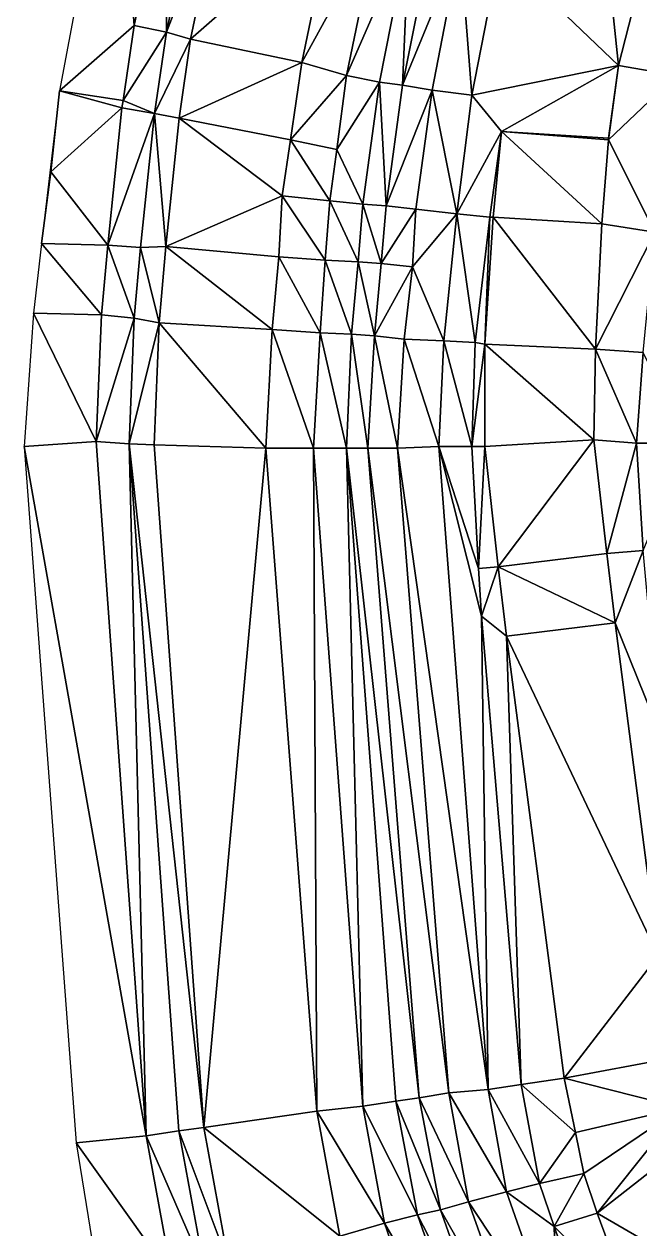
# Model space of a CAD drawing. Header units: millimetres. Extents: x 279405 to 280904, y 534349 to 535918.
# Drawn here: x 279405.2 to 279592, y 534902.3 to 535267.6 of the extents above; entities that cross this region are included whole.
import ezdxf

# ---------------------------------------------------------------- set-up
doc = ezdxf.new("R2010")
doc.units = ezdxf.units.MM
doc.layers.add('Карьер_конец_отработки', color=1, linetype='Continuous')

msp = doc.modelspace()

# ---------------------------------------------------------------- linework, layer by layer
at = {"layer": 'Карьер_конец_отработки', "color": 21, "true_color": 0xff914f}
for points in [[(279438.597428, 535267.132061, 88), (279433.276639, 535339.369632, 109.14), (279415.947726, 535247.3045, 107.5), (279438.597428, 535267.132061, 88)], [(279438.597428, 535267.132061, 88), (279448.183587, 535312.976459, 88), (279433.276639, 535339.369632, 109.14), (279438.597428, 535267.132061, 88)], [(279448.386056, 535265.086895, 88), (279448.183587, 535312.976459, 88), (279438.597428, 535267.132061, 88), (279448.386056, 535265.086895, 88)], [(279448.386056, 535265.086895, 88), (279458.032437, 535311.244373, 88), (279448.183587, 535312.976459, 88), (279448.386056, 535265.086895, 88)], [(279465.376225, 535309.287647, 77.999998), (279458.032437, 535311.244373, 88), (279448.386056, 535265.086895, 88), (279465.376225, 535309.287647, 77.999998)], [(279455.693849, 535262.999744, 77.999998), (279465.376225, 535309.287647, 77.999998), (279448.386056, 535265.086895, 88), (279455.693849, 535262.999744, 77.999998)], [(279498.724118, 535300.84502, 77.999998), (279465.376225, 535309.287647, 77.999998), (279455.693849, 535262.999744, 77.999998), (279498.724118, 535300.84502, 77.999998)], [(279585.500005, 535255.000004, 39.999998), (279598.000005, 535304.000004, 39.999998), (279582.500005, 535284.000004, 39.999998), (279585.500005, 535255.000004, 39.999998)], [(279603.000005, 535252.000004, 9.999998), (279598.000005, 535304.000004, 39.999998), (279585.500005, 535255.000004, 39.999998), (279603.000005, 535252.000004, 9.999998)], [(279489.439145, 535255.886196, 77.999998), (279498.724118, 535300.84502, 77.999998), (279455.693849, 535262.999744, 77.999998), (279489.439145, 535255.886196, 77.999998)], [(279512.499997, 535298.000004, 63.999998), (279498.724118, 535300.84502, 77.999998), (279489.439145, 535255.886196, 77.999998), (279512.499997, 535298.000004, 63.999998)], [(279502.999997, 535252.000004, 63.999998), (279512.499997, 535298.000004, 63.999998), (279489.439145, 535255.886196, 77.999998), (279502.999997, 535252.000004, 63.999998)], [(279521.999997, 535295.500004, 63.999998), (279512.499997, 535298.000004, 63.999998), (279502.999997, 535252.000004, 63.999998), (279521.999997, 535295.500004, 63.999998)], [(279512.999997, 535250.000004, 63.999998), (279521.999997, 535295.500004, 63.999998), (279502.999997, 535252.000004, 63.999998), (279512.999997, 535250.000004, 63.999998)], [(279519.999997, 535249.000004, 51.999998), (279521.999997, 535295.500004, 63.999998), (279512.999997, 535250.000004, 63.999998), (279519.999997, 535249.000004, 51.999998)], [(279528.999997, 535294.000004, 51.999998), (279521.999997, 535295.500004, 63.999998), (279519.999997, 535249.000004, 51.999998), (279528.999997, 535294.000004, 51.999998)], [(279537.500005, 535291.500004, 51.999998), (279528.999997, 535294.000004, 51.999998), (279519.999997, 535249.000004, 51.999998), (279537.500005, 535291.500004, 51.999998)], [(279528.999997, 535247.500004, 51.999998), (279537.500005, 535291.500004, 51.999998), (279519.999997, 535249.000004, 51.999998), (279528.999997, 535247.500004, 51.999998)], [(279541.000005, 535246.000004, 39.999998), (279537.500005, 535291.500004, 51.999998), (279528.999997, 535247.500004, 51.999998), (279541.000005, 535246.000004, 39.999998)], [(279541.000005, 535246.000004, 39.999998), (279549.499974, 535289.499836, 39.999998), (279537.500005, 535291.500004, 51.999998), (279541.000005, 535246.000004, 39.999998)], [(279585.500005, 535255.000004, 39.999998), (279549.499974, 535289.499836, 39.999998), (279541.000005, 535246.000004, 39.999998), (279585.500005, 535255.000004, 39.999998)], [(279585.500005, 535255.000004, 39.999998), (279582.500005, 535284.000004, 39.999998), (279549.499974, 535289.499836, 39.999998), (279585.500005, 535255.000004, 39.999998)], [(279435.237262, 535244.447254, 88), (279438.597428, 535267.132061, 88), (279415.947726, 535247.3045, 107.5), (279435.237262, 535244.447254, 88)], [(279448.386056, 535265.086895, 88), (279438.597428, 535267.132061, 88), (279435.237262, 535244.447254, 88), (279448.386056, 535265.086895, 88)], [(279444.756497, 535240.485225, 88), (279448.386056, 535265.086895, 88), (279435.237262, 535244.447254, 88), (279444.756497, 535240.485225, 88)], [(279455.693849, 535262.999744, 77.999998), (279448.386056, 535265.086895, 88), (279444.756497, 535240.485225, 88), (279455.693849, 535262.999744, 77.999998)], [(279452.220769, 535239.055317, 77.999998), (279455.693849, 535262.999744, 77.999998), (279444.756497, 535240.485225, 88), (279452.220769, 535239.055317, 77.999998)], [(279489.439145, 535255.886196, 77.999998), (279455.693849, 535262.999744, 77.999998), (279452.220769, 535239.055317, 77.999998), (279489.439145, 535255.886196, 77.999998)], [(279485.999997, 535232.500004, 77.999998), (279489.439145, 535255.886196, 77.999998), (279452.220769, 535239.055317, 77.999998), (279485.999997, 535232.500004, 77.999998)], [(279502.999997, 535252.000004, 63.999998), (279489.439145, 535255.886196, 77.999998), (279485.999997, 535232.500004, 77.999998), (279502.999997, 535252.000004, 63.999998)], [(279550.000005, 535235.000004, 39.999998), (279585.500005, 535255.000004, 39.999998), (279541.000005, 535246.000004, 39.999998), (279550.000005, 535235.000004, 39.999998)], [(279582.500005, 535233.000004, 39.999998), (279585.500005, 535255.000004, 39.999998), (279550.000005, 535235.000004, 39.999998), (279582.500005, 535233.000004, 39.999998)], [(279582.500005, 535232.500004, 39.999998), (279585.500005, 535255.000004, 39.999998), (279582.500005, 535233.000004, 39.999998), (279582.500005, 535232.500004, 39.999998)], [(279603.000005, 535252.000004, 9.999998), (279585.500005, 535255.000004, 39.999998), (279582.500005, 535232.500004, 39.999998), (279603.000005, 535252.000004, 9.999998)], [(279500.038487, 535229.492504, 63.999998), (279502.999997, 535252.000004, 63.999998), (279485.999997, 535232.500004, 77.999998), (279500.038487, 535229.492504, 63.999998)], [(279512.999997, 535250.000004, 63.999998), (279502.999997, 535252.000004, 63.999998), (279500.038487, 535229.492504, 63.999998), (279512.999997, 535250.000004, 63.999998)], [(279596.500005, 535204.500004, 9.999998), (279603.000005, 535252.000004, 9.999998), (279582.500005, 535232.500004, 39.999998), (279596.500005, 535204.500004, 9.999998)], [(279413.295299, 535222.813511, 107.49), (279415.947726, 535247.3045, 107.5), (279410.5, 535201, 107.69), (279413.295299, 535222.813511, 107.49)], [(279434.903066, 535242.191074, 88), (279415.947726, 535247.3045, 107.5), (279413.295299, 535222.813511, 107.49), (279434.903066, 535242.191074, 88)], [(279434.903066, 535242.191074, 88), (279435.237262, 535244.447254, 88), (279415.947726, 535247.3045, 107.5), (279434.903066, 535242.191074, 88)], [(279507.999997, 535213.000004, 63.999998), (279512.999997, 535250.000004, 63.999998), (279500.038487, 535229.492504, 63.999998), (279507.999997, 535213.000004, 63.999998)], [(279514.999997, 535212.500004, 51.999998), (279512.999997, 535250.000004, 63.999998), (279507.999997, 535213.000004, 63.999998), (279514.999997, 535212.500004, 51.999998)], [(279514.999997, 535212.500004, 51.999998), (279519.999997, 535249.000004, 51.999998), (279512.999997, 535250.000004, 63.999998), (279514.999997, 535212.500004, 51.999998)], [(279528.999997, 535247.500004, 51.999998), (279519.999997, 535249.000004, 51.999998), (279514.999997, 535212.500004, 51.999998), (279528.999997, 535247.500004, 51.999998)], [(279523.999997, 535211.500004, 51.999998), (279528.999997, 535247.500004, 51.999998), (279514.999997, 535212.500004, 51.999998), (279523.999997, 535211.500004, 51.999998)], [(279536.500005, 535210.000004, 39.999998), (279528.999997, 535247.500004, 51.999998), (279523.999997, 535211.500004, 51.999998), (279536.500005, 535210.000004, 39.999998)], [(279536.500005, 535210.000004, 39.999998), (279541.000005, 535246.000004, 39.999998), (279528.999997, 535247.500004, 51.999998), (279536.500005, 535210.000004, 39.999998)], [(279444.756497, 535240.485225, 88), (279435.237262, 535244.447254, 88), (279434.903066, 535242.191074, 88), (279444.756497, 535240.485225, 88)], [(279550.000005, 535235.000004, 39.999998), (279541.000005, 535246.000004, 39.999998), (279536.500005, 535210.000004, 39.999998), (279550.000005, 535235.000004, 39.999998)], [(279430.574094, 535200.517326, 88), (279434.903066, 535242.191074, 88), (279413.295299, 535222.813511, 107.49), (279430.574094, 535200.517326, 88)], [(279444.756497, 535240.485225, 88), (279434.903066, 535242.191074, 88), (279430.574094, 535200.517326, 88), (279444.756497, 535240.485225, 88)], [(279440.547151, 535199.783752, 88), (279444.756497, 535240.485225, 88), (279430.574094, 535200.517326, 88), (279440.547151, 535199.783752, 88)], [(279448.208878, 535200.117878, 77.999998), (279444.756497, 535240.485225, 88), (279440.547151, 535199.783752, 88), (279448.208878, 535200.117878, 77.999998)], [(279448.208878, 535200.117878, 77.999998), (279452.220769, 535239.055317, 77.999998), (279444.756497, 535240.485225, 88), (279448.208878, 535200.117878, 77.999998)], [(279483.499997, 535215.500004, 77.999998), (279452.220769, 535239.055317, 77.999998), (279448.208878, 535200.117878, 77.999998), (279483.499997, 535215.500004, 77.999998)], [(279483.499997, 535215.500004, 77.999998), (279485.999997, 535232.500004, 77.999998), (279452.220769, 535239.055317, 77.999998), (279483.499997, 535215.500004, 77.999998)], [(279497.999997, 535214.000004, 63.999998), (279485.999997, 535232.500004, 77.999998), (279483.499997, 535215.500004, 77.999998), (279497.999997, 535214.000004, 63.999998)], [(279497.999997, 535214.000004, 63.999998), (279500.038487, 535229.492504, 63.999998), (279485.999997, 535232.500004, 77.999998), (279497.999997, 535214.000004, 63.999998)], [(279546.500005, 535209.000004, 39.999998), (279550.000005, 535235.000004, 39.999998), (279536.500005, 535210.000004, 39.999998), (279546.500005, 535209.000004, 39.999998)], [(279547.500005, 535209.000004, 37.870001), (279550.000005, 535235.000004, 39.999998), (279546.500005, 535209.000004, 39.999998), (279547.500005, 535209.000004, 37.870001)], [(279580.500005, 535207.000004, 37.870001), (279550.000005, 535235.000004, 39.999998), (279547.500005, 535209.000004, 37.870001), (279580.500005, 535207.000004, 37.870001)], [(279580.500005, 535207.000004, 37.870001), (279582.461965, 535232.502521, 39.979605), (279550.000005, 535235.000004, 39.999998), (279580.500005, 535207.000004, 37.870001)], [(279582.461965, 535232.502521, 39.979605), (279582.500005, 535233.000004, 39.999998), (279550.000005, 535235.000004, 39.999998), (279582.461965, 535232.502521, 39.979605)], [(279582.500005, 535232.500004, 39.999998), (279582.461965, 535232.502521, 39.979605), (279580.500005, 535207.000004, 37.870001), (279582.500005, 535232.500004, 39.999998)], [(279596.500005, 535204.500004, 9.999998), (279582.500005, 535232.500004, 39.999998), (279580.500005, 535207.000004, 37.870001), (279596.500005, 535204.500004, 9.999998)], [(279582.461965, 535232.502521, 39.979605), (279582.500005, 535232.500004, 39.999998), (279582.500005, 535233.000004, 39.999998), (279582.461965, 535232.502521, 39.979605)], [(279507.999997, 535213.000004, 63.999998), (279500.038487, 535229.492504, 63.999998), (279497.999997, 535214.000004, 63.999998), (279507.999997, 535213.000004, 63.999998)], [(279430.574094, 535200.517326, 88), (279413.295299, 535222.813511, 107.49), (279410.5, 535201, 107.69), (279430.574094, 535200.517326, 88)], [(279482.499997, 535197, 77.999998), (279483.499997, 535215.500004, 77.999998), (279448.208878, 535200.117878, 77.999998), (279482.499997, 535197, 77.999998)], [(279496.499997, 535196, 63.999998), (279483.499997, 535215.500004, 77.999998), (279482.499997, 535197, 77.999998), (279496.499997, 535196, 63.999998)], [(279496.499997, 535196, 63.999998), (279497.999997, 535214.000004, 63.999998), (279483.499997, 535215.500004, 77.999998), (279496.499997, 535196, 63.999998)], [(279506.499997, 535195.5, 63.999998), (279497.999997, 535214.000004, 63.999998), (279496.499997, 535196, 63.999998), (279506.499997, 535195.5, 63.999998)], [(279506.499997, 535195.5, 63.999998), (279507.999997, 535213.000004, 63.999998), (279497.999997, 535214.000004, 63.999998), (279506.499997, 535195.5, 63.999998)], [(279513.499997, 535195, 51.999998), (279507.999997, 535213.000004, 63.999998), (279506.499997, 535195.5, 63.999998), (279513.499997, 535195, 51.999998)], [(279513.499997, 535195, 51.999998), (279514.999997, 535212.500004, 51.999998), (279507.999997, 535213.000004, 63.999998), (279513.499997, 535195, 51.999998)], [(279523.999997, 535211.500004, 51.999998), (279514.999997, 535212.500004, 51.999998), (279513.499997, 535195, 51.999998), (279523.999997, 535211.500004, 51.999998)], [(279522.999997, 535194, 51.999998), (279523.999997, 535211.500004, 51.999998), (279513.499997, 535195, 51.999998), (279522.999997, 535194, 51.999998)], [(279536.500005, 535210.000004, 39.999998), (279523.999997, 535211.500004, 51.999998), (279522.999997, 535194, 51.999998), (279536.500005, 535210.000004, 39.999998)], [(279532.499997, 535171.5, 39.999998), (279536.500005, 535210.000004, 39.999998), (279522.999997, 535194, 51.999998), (279532.499997, 535171.5, 39.999998)], [(279542.000005, 535171, 39.999998), (279536.500005, 535210.000004, 39.999998), (279532.499997, 535171.5, 39.999998), (279542.000005, 535171, 39.999998)], [(279542.000005, 535171, 39.999998), (279546.500005, 535209.000004, 39.999998), (279536.500005, 535210.000004, 39.999998), (279542.000005, 535171, 39.999998)], [(279545.000005, 535170.5, 34.789999), (279546.500005, 535209.000004, 39.999998), (279542.000005, 535171, 39.999998), (279545.000005, 535170.5, 34.789999)], [(279578.500005, 535169, 34.789999), (279547.500005, 535209.000004, 37.870001), (279545.000005, 535170.5, 34.789999), (279578.500005, 535169, 34.789999)], [(279547.500005, 535209.000004, 37.870001), (279546.500005, 535209.000004, 39.999998), (279545.000005, 535170.5, 34.789999), (279547.500005, 535209.000004, 37.870001)], [(279578.500005, 535169, 34.789999), (279580.500005, 535207.000004, 37.870001), (279547.500005, 535209.000004, 37.870001), (279578.500005, 535169, 34.789999)], [(279596.500005, 535204.500004, 9.999998), (279580.500005, 535207.000004, 37.870001), (279578.500005, 535169, 34.789999), (279596.500005, 535204.500004, 9.999998)], [(279593.000005, 535168, 9.999998), (279596.500005, 535204.500004, 9.999998), (279578.500005, 535169, 34.789999), (279593.000005, 535168, 9.999998)], [(279428.656766, 535179.432159, 88), (279410.5, 535201, 107.69), (279408.105565, 535179.878658, 108.6), (279428.656766, 535179.432159, 88)], [(279428.656766, 535179.432159, 88), (279430.574094, 535200.517326, 88), (279410.5, 535201, 107.69), (279428.656766, 535179.432159, 88)], [(279438.599759, 535178.365921, 88), (279430.574094, 535200.517326, 88), (279428.656766, 535179.432159, 88), (279438.599759, 535178.365921, 88)], [(279438.599759, 535178.365921, 88), (279440.547151, 535199.783752, 88), (279430.574094, 535200.517326, 88), (279438.599759, 535178.365921, 88)], [(279446.156487, 535176.970596, 77.999998), (279440.547151, 535199.783752, 88), (279438.599759, 535178.365921, 88), (279446.156487, 535176.970596, 77.999998)], [(279446.156487, 535176.970596, 77.999998), (279448.208878, 535200.117878, 77.999998), (279440.547151, 535199.783752, 88), (279446.156487, 535176.970596, 77.999998)], [(279480.499997, 535175, 77.999998), (279448.208878, 535200.117878, 77.999998), (279446.156487, 535176.970596, 77.999998), (279480.499997, 535175, 77.999998)], [(279480.499997, 535175, 77.999998), (279482.499997, 535197, 77.999998), (279448.208878, 535200.117878, 77.999998), (279480.499997, 535175, 77.999998)], [(279494.999997, 535174, 63.999998), (279482.499997, 535197, 77.999998), (279480.499997, 535175, 77.999998), (279494.999997, 535174, 63.999998)], [(279494.999997, 535174, 63.999998), (279496.499997, 535196, 63.999998), (279482.499997, 535197, 77.999998), (279494.999997, 535174, 63.999998)], [(279504.499997, 535173.5, 63.999998), (279496.499997, 535196, 63.999998), (279494.999997, 535174, 63.999998), (279504.499997, 535173.5, 63.999998)], [(279504.499997, 535173.5, 63.999998), (279506.499997, 535195.5, 63.999998), (279496.499997, 535196, 63.999998), (279504.499997, 535173.5, 63.999998)], [(279511.499997, 535173, 51.999998), (279506.499997, 535195.5, 63.999998), (279504.499997, 535173.5, 63.999998), (279511.499997, 535173, 51.999998)], [(279511.499997, 535173, 51.999998), (279513.499997, 535195, 51.999998), (279506.499997, 535195.5, 63.999998), (279511.499997, 535173, 51.999998)], [(279522.999997, 535194, 51.999998), (279513.499997, 535195, 51.999998), (279511.499997, 535173, 51.999998), (279522.999997, 535194, 51.999998)], [(279520.499997, 535172, 51.999998), (279522.999997, 535194, 51.999998), (279511.499997, 535173, 51.999998), (279520.499997, 535172, 51.999998)], [(279532.499997, 535171.5, 39.999998), (279522.999997, 535194, 51.999998), (279520.499997, 535172, 51.999998), (279532.499997, 535171.5, 39.999998)], [(279427.075553, 535141.037076, 88), (279408.105565, 535179.878658, 108.6), (279405.223134, 535139.506046, 110.08), (279427.075553, 535141.037076, 88)], [(279427.075553, 535141.037076, 88), (279428.656766, 535179.432159, 88), (279408.105565, 535179.878658, 108.6), (279427.075553, 535141.037076, 88)], [(279438.599759, 535178.365921, 88), (279428.656766, 535179.432159, 88), (279427.075553, 535141.037076, 88), (279438.599759, 535178.365921, 88)], [(279437.048079, 535140.296321, 88), (279438.599759, 535178.365921, 88), (279427.075553, 535141.037076, 88), (279437.048079, 535140.296321, 88)], [(279446.156487, 535176.970596, 77.999998), (279438.599759, 535178.365921, 88), (279437.048079, 535140.296321, 88), (279446.156487, 535176.970596, 77.999998)], [(279444.641633, 535139.983346, 77.999998), (279446.156487, 535176.970596, 77.999998), (279437.048079, 535140.296321, 88), (279444.641633, 535139.983346, 77.999998)], [(279478.499997, 535139, 77.999998), (279446.156487, 535176.970596, 77.999998), (279444.641633, 535139.983346, 77.999998), (279478.499997, 535139, 77.999998)], [(279478.499997, 535139, 77.999998), (279480.499997, 535175, 77.999998), (279446.156487, 535176.970596, 77.999998), (279478.499997, 535139, 77.999998)], [(279492.999997, 535139, 63.999998), (279480.499997, 535175, 77.999998), (279478.499997, 535139, 77.999998), (279492.999997, 535139, 63.999998)], [(279492.999997, 535139, 63.999998), (279494.999997, 535174, 63.999998), (279480.499997, 535175, 77.999998), (279492.999997, 535139, 63.999998)], [(279502.999997, 535139, 63.999998), (279494.999997, 535174, 63.999998), (279492.999997, 535139, 63.999998), (279502.999997, 535139, 63.999998)], [(279502.999997, 535139, 63.999998), (279504.499997, 535173.5, 63.999998), (279494.999997, 535174, 63.999998), (279502.999997, 535139, 63.999998)], [(279509.499997, 535139, 51.999998), (279504.499997, 535173.5, 63.999998), (279502.999997, 535139, 63.999998), (279509.499997, 535139, 51.999998)], [(279509.499997, 535139, 51.999998), (279511.499997, 535173, 51.999998), (279504.499997, 535173.5, 63.999998), (279509.499997, 535139, 51.999998)], [(279518.499997, 535139, 51.999998), (279511.499997, 535173, 51.999998), (279509.499997, 535139, 51.999998), (279518.499997, 535139, 51.999998)], [(279518.499997, 535139, 51.999998), (279520.499997, 535172, 51.999998), (279511.499997, 535173, 51.999998), (279518.499997, 535139, 51.999998)], [(279530.999997, 535139.5, 39.999998), (279520.499997, 535172, 51.999998), (279518.499997, 535139, 51.999998), (279530.999997, 535139.5, 39.999998)], [(279530.999997, 535139.5, 39.999998), (279532.499997, 535171.5, 39.999998), (279520.499997, 535172, 51.999998), (279530.999997, 535139.5, 39.999998)], [(279541.000005, 535139.5, 39.999998), (279532.499997, 535171.5, 39.999998), (279530.999997, 535139.5, 39.999998), (279541.000005, 535139.5, 39.999998)], [(279541.000005, 535139.5, 39.999998), (279542.000005, 535171, 39.999998), (279532.499997, 535171.5, 39.999998), (279541.000005, 535139.5, 39.999998)], [(279545.000005, 535170.5, 34.789999), (279542.000005, 535171, 39.999998), (279541.000005, 535139.5, 39.999998), (279545.000005, 535170.5, 34.789999)], [(279545.000005, 535139.5, 32.490004), (279545.000005, 535170.5, 34.789999), (279541.000005, 535139.5, 39.999998), (279545.000005, 535139.5, 32.490004)], [(279545.000005, 535139.5, 32.490004), (279578.000005, 535141.5, 32.490004), (279545.000005, 535170.5, 34.789999), (279545.000005, 535139.5, 32.490004)], [(279578.000005, 535141.5, 32.490004), (279578.500005, 535169, 34.789999), (279545.000005, 535170.5, 34.789999), (279578.000005, 535141.5, 32.490004)], [(279591.000005, 535140.5, 9.999998), (279578.500005, 535169, 34.789999), (279578.000005, 535141.5, 32.490004), (279591.000005, 535140.5, 9.999998)], [(279591.000005, 535140.5, 9.999998), (279593.000005, 535168, 9.999998), (279578.500005, 535169, 34.789999), (279591.000005, 535140.5, 9.999998)], [(279606.500005, 535140.5, 9.999998), (279593.000005, 535168, 9.999998), (279591.000005, 535140.5, 9.999998), (279606.500005, 535140.5, 9.999998)], [(279442.289533, 534930.520008, 88), (279427.075553, 535141.037076, 88), (279405.223134, 535139.506046, 110.08), (279442.289533, 534930.520008, 88)], [(279442.289533, 534930.520008, 88), (279437.048079, 535140.296321, 88), (279427.075553, 535141.037076, 88), (279442.289533, 534930.520008, 88)], [(279549.000005, 535103, 29.700003), (279578.000005, 535141.5, 32.490004), (279545.000005, 535139.5, 32.490004), (279549.000005, 535103, 29.700003)], [(279582.000005, 535107, 29.700003), (279578.000005, 535141.5, 32.490004), (279549.000005, 535103, 29.700003), (279582.000005, 535107, 29.700003)], [(279582.000005, 535107, 29.700003), (279591.000005, 535140.5, 9.999998), (279578.000005, 535141.5, 32.490004), (279582.000005, 535107, 29.700003)], [(279593.000005, 535108, 9.999998), (279591.000005, 535140.5, 9.999998), (279582.000005, 535107, 29.700003), (279593.000005, 535108, 9.999998)], [(279593.000005, 535108, 9.999998), (279606.500005, 535140.5, 9.999998), (279591.000005, 535140.5, 9.999998), (279593.000005, 535108, 9.999998)], [(279421.023298, 534928.315921, 109.39), (279442.289533, 534930.520008, 88), (279405.223134, 535139.506046, 110.08), (279421.023298, 534928.315921, 109.39)], [(279442.289533, 534930.520008, 88), (279452.184247, 534931.967273, 88), (279437.048079, 535140.296321, 88), (279442.289533, 534930.520008, 88)], [(279452.184247, 534931.967273, 88), (279459.708272, 534933.039203, 77.999998), (279437.048079, 535140.296321, 88), (279452.184247, 534931.967273, 88)], [(279459.708272, 534933.039203, 77.999998), (279444.641633, 535139.983346, 77.999998), (279437.048079, 535140.296321, 88), (279459.708272, 534933.039203, 77.999998)], [(279459.708272, 534933.039203, 77.999998), (279478.499997, 535139, 77.999998), (279444.641633, 535139.983346, 77.999998), (279459.708272, 534933.039203, 77.999998)], [(279493.999997, 534938.000004, 77.999998), (279478.499997, 535139, 77.999998), (279459.708272, 534933.039203, 77.999998), (279493.999997, 534938.000004, 77.999998)], [(279493.999997, 534938.000004, 77.999998), (279492.999997, 535139, 63.999998), (279478.499997, 535139, 77.999998), (279493.999997, 534938.000004, 77.999998)], [(279493.999997, 534938.000004, 77.999998), (279507.999997, 534939.500004, 63.999998), (279492.999997, 535139, 63.999998), (279493.999997, 534938.000004, 77.999998)], [(279507.999997, 534939.500004, 63.999998), (279502.999997, 535139, 63.999998), (279492.999997, 535139, 63.999998), (279507.999997, 534939.500004, 63.999998)], [(279507.999997, 534939.500004, 63.999998), (279517.999997, 534941.000004, 63.999998), (279502.999997, 535139, 63.999998), (279507.999997, 534939.500004, 63.999998)], [(279517.999997, 534941.000004, 63.999998), (279524.999997, 534942.000004, 51.999998), (279502.999997, 535139, 63.999998), (279517.999997, 534941.000004, 63.999998)], [(279524.999997, 534942.000004, 51.999998), (279509.499997, 535139, 51.999998), (279502.999997, 535139, 63.999998), (279524.999997, 534942.000004, 51.999998)], [(279524.999997, 534942.000004, 51.999998), (279534.000005, 534943.500004, 51.999998), (279509.499997, 535139, 51.999998), (279524.999997, 534942.000004, 51.999998)], [(279534.000005, 534943.500004, 51.999998), (279518.499997, 535139, 51.999998), (279509.499997, 535139, 51.999998), (279534.000005, 534943.500004, 51.999998)], [(279546.000005, 534944.500004, 39.999998), (279530.999997, 535139.5, 39.999998), (279518.499997, 535139, 51.999998), (279546.000005, 534944.500004, 39.999998)], [(279534.000005, 534943.500004, 51.999998), (279546.000005, 534944.500004, 39.999998), (279518.499997, 535139, 51.999998), (279534.000005, 534943.500004, 51.999998)], [(279546.000005, 534944.500004, 39.999998), (279544.000005, 535088, 39.999998), (279530.999997, 535139.5, 39.999998), (279546.000005, 534944.500004, 39.999998)], [(279544.000005, 535088, 39.999998), (279543.000005, 535102.5, 39.999998), (279530.999997, 535139.5, 39.999998), (279544.000005, 535088, 39.999998)], [(279543.000005, 535102.5, 39.999998), (279541.000005, 535139.5, 39.999998), (279530.999997, 535139.5, 39.999998), (279543.000005, 535102.5, 39.999998)], [(279543.000005, 535102.5, 39.999998), (279545.000005, 535139.5, 32.490004), (279541.000005, 535139.5, 39.999998), (279543.000005, 535102.5, 39.999998)], [(279549.000005, 535103, 29.700003), (279545.000005, 535139.5, 32.490004), (279543.000005, 535102.5, 39.999998), (279549.000005, 535103, 29.700003)], [(279584.500005, 535086, 27.999998), (279593.000005, 535108, 9.999998), (279582.000005, 535107, 29.700003), (279584.500005, 535086, 27.999998)], [(279598.000005, 535052.500004, 9.999998), (279593.000005, 535108, 9.999998), (279584.500005, 535086, 27.999998), (279598.000005, 535052.500004, 9.999998)], [(279584.500005, 535086, 27.999998), (279582.000005, 535107, 29.700003), (279549.000005, 535103, 29.700003), (279584.500005, 535086, 27.999998)], [(279544.000005, 535088, 39.999998), (279549.000005, 535103, 29.700003), (279543.000005, 535102.5, 39.999998), (279544.000005, 535088, 39.999998)], [(279551.500005, 535082, 27.999998), (279549.000005, 535103, 29.700003), (279544.000005, 535088, 39.999998), (279551.500005, 535082, 27.999998)], [(279551.500005, 535082, 27.999998), (279584.500005, 535086, 27.999998), (279549.000005, 535103, 29.700003), (279551.500005, 535082, 27.999998)], [(279546.000005, 534944.500004, 39.999998), (279556.000005, 534946.000004, 39.999998), (279544.000005, 535088, 39.999998), (279546.000005, 534944.500004, 39.999998)], [(279556.000005, 534946.000004, 39.999998), (279551.500005, 535082, 27.999998), (279544.000005, 535088, 39.999998), (279556.000005, 534946.000004, 39.999998)], [(279597.500005, 534985.000004, 19.859999), (279584.500005, 535086, 27.999998), (279551.500005, 535082, 27.999998), (279597.500005, 534985.000004, 19.859999)], [(279597.500005, 534985.000004, 19.859999), (279598.000005, 535052.500004, 9.999998), (279584.500005, 535086, 27.999998), (279597.500005, 534985.000004, 19.859999)], [(279556.000005, 534946.000004, 39.999998), (279569.000005, 534948.000004, 17.340002), (279551.500005, 535082, 27.999998), (279556.000005, 534946.000004, 39.999998)], [(279569.000005, 534948.000004, 17.340002), (279597.500005, 534985.000004, 19.859999), (279551.500005, 535082, 27.999998), (279569.000005, 534948.000004, 17.340002)], [(279601.500005, 534954.000004, 17.340002), (279597.500005, 534985.000004, 19.859999), (279569.000005, 534948.000004, 17.340002), (279601.500005, 534954.000004, 17.340002)], [(279604.500005, 534939.000004, 15.999998), (279601.500005, 534954.000004, 17.340002), (279569.000005, 534948.000004, 17.340002), (279604.500005, 534939.000004, 15.999998)], [(279572.500005, 534931.500004, 15.999998), (279569.000005, 534948.000004, 17.340002), (279556.000005, 534946.000004, 39.999998), (279572.500005, 534931.500004, 15.999998)], [(279572.500005, 534931.500004, 15.999998), (279604.500005, 534939.000004, 15.999998), (279569.000005, 534948.000004, 17.340002), (279572.500005, 534931.500004, 15.999998)], [(279540.000005, 534910.500004, 51.999998), (279534.000005, 534943.500004, 51.999998), (279524.999997, 534942.000004, 51.999998), (279540.000005, 534910.500004, 51.999998)], [(279551.500005, 534913.500004, 39.999998), (279546.000005, 534944.500004, 39.999998), (279534.000005, 534943.500004, 51.999998), (279551.500005, 534913.500004, 39.999998)], [(279540.000005, 534910.500004, 51.999998), (279551.500005, 534913.500004, 39.999998), (279534.000005, 534943.500004, 51.999998), (279540.000005, 534910.500004, 51.999998)], [(279561.500005, 534916.000004, 39.999998), (279556.000005, 534946.000004, 39.999998), (279546.000005, 534944.500004, 39.999998), (279561.500005, 534916.000004, 39.999998)], [(279551.500005, 534913.500004, 39.999998), (279561.500005, 534916.000004, 39.999998), (279546.000005, 534944.500004, 39.999998), (279551.500005, 534913.500004, 39.999998)], [(279561.500005, 534916.000004, 39.999998), (279572.500005, 534931.500004, 15.999998), (279556.000005, 534946.000004, 39.999998), (279561.500005, 534916.000004, 39.999998)], [(279524.499997, 534906.500004, 63.999998), (279517.999997, 534941.000004, 63.999998), (279507.999997, 534939.500004, 63.999998), (279524.499997, 534906.500004, 63.999998)], [(279531.499997, 534908.000004, 51.999998), (279524.999997, 534942.000004, 51.999998), (279517.999997, 534941.000004, 63.999998), (279531.499997, 534908.000004, 51.999998)], [(279524.499997, 534906.500004, 63.999998), (279531.499997, 534908.000004, 51.999998), (279517.999997, 534941.000004, 63.999998), (279524.499997, 534906.500004, 63.999998)], [(279531.499997, 534908.000004, 51.999998), (279540.000005, 534910.500004, 51.999998), (279524.999997, 534942.000004, 51.999998), (279531.499997, 534908.000004, 51.999998)], [(279500.999997, 534900.000004, 77.999998), (279493.999997, 534938.000004, 77.999998), (279459.708272, 534933.039203, 77.999998), (279500.999997, 534900.000004, 77.999998)], [(279514.499997, 534904.000004, 63.999998), (279507.999997, 534939.500004, 63.999998), (279493.999997, 534938.000004, 77.999998), (279514.499997, 534904.000004, 63.999998)], [(279500.999997, 534900.000004, 77.999998), (279514.499997, 534904.000004, 63.999998), (279493.999997, 534938.000004, 77.999998), (279500.999997, 534900.000004, 77.999998)], [(279514.499997, 534904.000004, 63.999998), (279524.499997, 534906.500004, 63.999998), (279507.999997, 534939.500004, 63.999998), (279514.499997, 534904.000004, 63.999998)], [(279575.000005, 534919.000004, 15.999998), (279604.500005, 534939.000004, 15.999998), (279572.500005, 534931.500004, 15.999998), (279575.000005, 534919.000004, 15.999998)], [(279579.000005, 534907.000004, 15.999998), (279604.500005, 534939.000004, 15.999998), (279575.000005, 534919.000004, 15.999998), (279579.000005, 534907.000004, 15.999998)], [(279632.500005, 534876.000004, 15.999998), (279620.500005, 534939.500004, 15.999998), (279579.000005, 534907.000004, 15.999998), (279632.500005, 534876.000004, 15.999998)], [(279620.500005, 534939.500004, 15.999998), (279604.500005, 534939.000004, 15.999998), (279579.000005, 534907.000004, 15.999998), (279620.500005, 534939.500004, 15.999998)], [(279467.286679, 534891.560688, 77.999998), (279459.708272, 534933.039203, 77.999998), (279452.184247, 534931.967273, 88), (279467.286679, 534891.560688, 77.999998)], [(279467.286679, 534891.560688, 77.999998), (279500.999997, 534900.000004, 77.999998), (279459.708272, 534933.039203, 77.999998), (279467.286679, 534891.560688, 77.999998)], [(279450.1512, 534887.550892, 88), (279442.289533, 534930.520008, 88), (279421.023298, 534928.315921, 109.39), (279450.1512, 534887.550892, 88)], [(279459.914399, 534889.714206, 88), (279452.184247, 534931.967273, 88), (279442.289533, 534930.520008, 88), (279459.914399, 534889.714206, 88)], [(279450.1512, 534887.550892, 88), (279459.914399, 534889.714206, 88), (279442.289533, 534930.520008, 88), (279450.1512, 534887.550892, 88)], [(279459.914399, 534889.714206, 88), (279467.286679, 534891.560688, 77.999998), (279452.184247, 534931.967273, 88), (279459.914399, 534889.714206, 88)], [(279575.000005, 534919.000004, 15.999998), (279572.500005, 534931.500004, 15.999998), (279561.500005, 534916.000004, 39.999998), (279575.000005, 534919.000004, 15.999998)], [(279428.761121, 534880.383487, 110.62), (279450.1512, 534887.550892, 88), (279421.023298, 534928.315921, 109.39), (279428.761121, 534880.383487, 110.62)], [(279566.000005, 534903.000004, 39.999998), (279575.000005, 534919.000004, 15.999998), (279561.500005, 534916.000004, 39.999998), (279566.000005, 534903.000004, 39.999998)], [(279579.000005, 534907.000004, 15.999998), (279575.000005, 534919.000004, 15.999998), (279566.000005, 534903.000004, 39.999998), (279579.000005, 534907.000004, 15.999998)], [(279566.000005, 534903.000004, 39.999998), (279561.500005, 534916.000004, 39.999998), (279551.500005, 534913.500004, 39.999998), (279566.000005, 534903.000004, 39.999998)], [(279556.500005, 534864.000004, 51.999998), (279540.000005, 534910.500004, 51.999998), (279531.499997, 534908.000004, 51.999998), (279556.500005, 534864.000004, 51.999998)], [(279567.000005, 534869.500004, 39.999998), (279551.500005, 534913.500004, 39.999998), (279540.000005, 534910.500004, 51.999998), (279567.000005, 534869.500004, 39.999998)], [(279556.500005, 534864.000004, 51.999998), (279567.000005, 534869.500004, 39.999998), (279540.000005, 534910.500004, 51.999998), (279556.500005, 534864.000004, 51.999998)], [(279567.000005, 534869.500004, 39.999998), (279566.000005, 534903.000004, 39.999998), (279551.500005, 534913.500004, 39.999998), (279567.000005, 534869.500004, 39.999998)], [(279548.500005, 534860.000004, 51.999998), (279531.499997, 534908.000004, 51.999998), (279524.499997, 534906.500004, 63.999998), (279548.500005, 534860.000004, 51.999998)], [(279548.500005, 534860.000004, 51.999998), (279556.500005, 534864.000004, 51.999998), (279531.499997, 534908.000004, 51.999998), (279548.500005, 534860.000004, 51.999998)], [(279589.000005, 534880.000004, 15.999998), (279579.000005, 534907.000004, 15.999998), (279566.000005, 534903.000004, 39.999998), (279589.000005, 534880.000004, 15.999998)], [(279589.000005, 534880.000004, 15.999998), (279632.500005, 534876.000004, 15.999998), (279579.000005, 534907.000004, 15.999998), (279589.000005, 534880.000004, 15.999998)], [(279532.499997, 534852.000004, 63.999998), (279514.499997, 534904.000004, 63.999998), (279500.999997, 534900.000004, 77.999998), (279532.499997, 534852.000004, 63.999998)], [(279542.000005, 534856.500004, 63.999998), (279524.499997, 534906.500004, 63.999998), (279514.499997, 534904.000004, 63.999998), (279542.000005, 534856.500004, 63.999998)], [(279532.499997, 534852.000004, 63.999998), (279542.000005, 534856.500004, 63.999998), (279514.499997, 534904.000004, 63.999998), (279532.499997, 534852.000004, 63.999998)], [(279542.000005, 534856.500004, 63.999998), (279548.500005, 534860.000004, 51.999998), (279524.499997, 534906.500004, 63.999998), (279542.000005, 534856.500004, 63.999998)], [(279567.000005, 534869.500004, 39.999998), (279576.500005, 534873.500004, 39.999998), (279566.000005, 534903.000004, 39.999998), (279567.000005, 534869.500004, 39.999998)], [(279576.500005, 534873.500004, 39.999998), (279589.000005, 534880.000004, 15.999998), (279566.000005, 534903.000004, 39.999998), (279576.500005, 534873.500004, 39.999998)]]:
    msp.add_3dface(points, dxfattribs=at)

doc.saveas('drawing.dxf')
